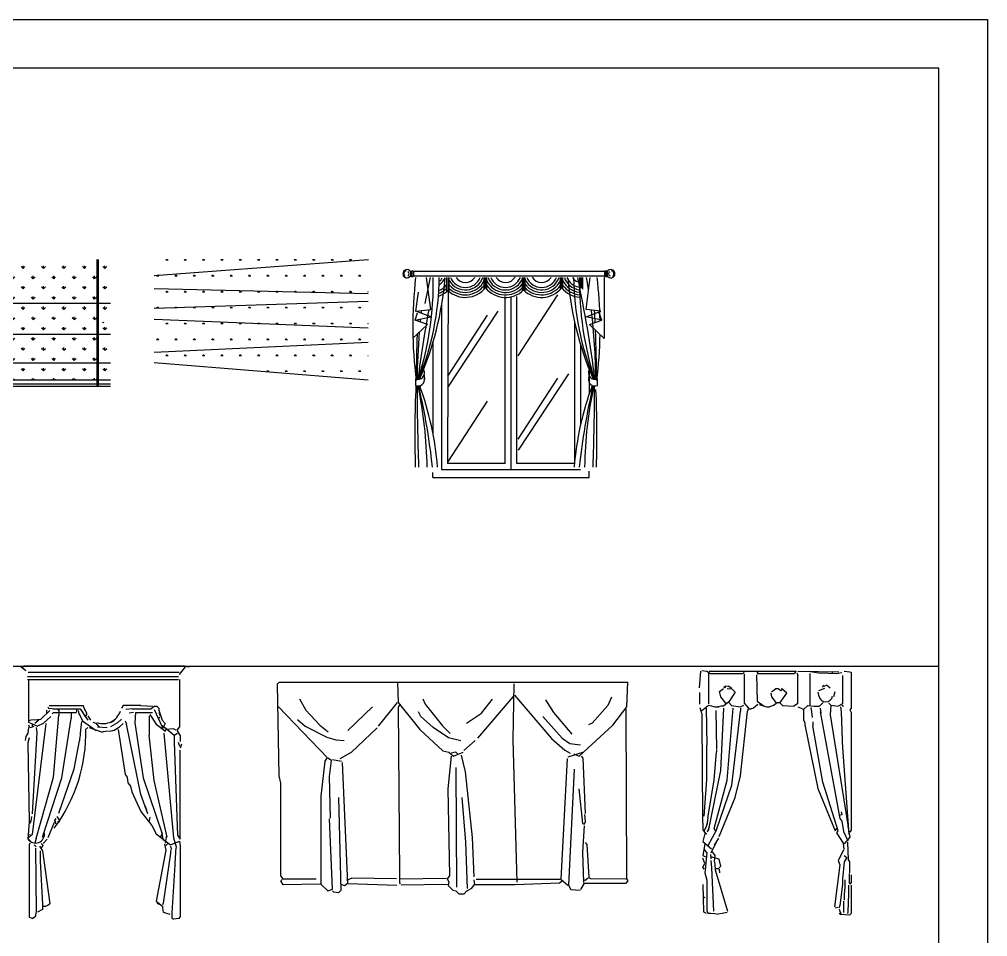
# Model space of a CAD drawing. Header units: inches. Extents: x 3.4 to 45.9, y 7.2 to 32.
# Drawn here: x 39.17 to 45.87, y 25.69 to 32.03 of the extents above; entities that cross this region are included whole.
import ezdxf

# ---------------------------------------------------------------- set-up
doc = ezdxf.new("R2010")
doc.units = ezdxf.units.IN
doc.header["$MEASUREMENT"] = 0
for name, color, linetype in [('02', 2, 'Continuous'), ('4', 4, 'Continuous'), ('8', 8, 'Continuous'), ('kadrbm', 4, 'Continuous')]:
    doc.layers.add(name, color=color, linetype=linetype)
pattern_1 = [(90, (-204.04989, 48.979006), (-0.070710678, 0.070710678), [0.01875, -0.122671356]), (45, (-204.04989, 48.97901), (-0.07071068, 0.07071068), [0.01875, -0.08125]), (135, (-204.04989, 48.97901), (-0.07071068, -0.07071068), [0.01875, -0.08125])]

# ---------------------------------------------------------------- blocks, each defined once
blk = doc.blocks.new('kadrbm')
at = {"layer": 'kadrbm', "color": 4}
blk.add_lwpolyline([(0, 0), (0, 24.7972), (21, 24.7972), (21, 0), (0, 0)], close=True, dxfattribs=at)
blk.add_lwpolyline([(20.6631, 0.3257), (20.6631, 24.4603), (0.3369, 24.4603), (0.3369, 0.3257), (20.6631, 0.3257)], dxfattribs=at)

msp = doc.modelspace()

# ---------------------------------------------------------------- hatches: boundary and pattern name
at = {"layer": '8'}
h = msp.add_hatch(dxfattribs=at)
h.set_pattern_fill('SWAMP', color=256, scale=0.005, style=0)
h.set_pattern_definition([(180, (112.27062, 55.33472), (-0.0635, 0.109985), [0.015875, -0.111125]), (90, (112.26268, 55.33472), (0.0635, 0.109985), [0.0079375, -0.212033]), (90, (112.260694, 55.33472), (0.0635, 0.109985), [0.00635, -0.2136205]), (90, (112.26466, 55.33472), (0.0635, 0.109985), [0.00635, -0.2136205]), (120, (112.25871, 55.33472), (0.0634998, 0.10998511), [0.00508, -0.12192]), (60, (112.26665, 55.33472), (0.1269998, 1.1e-07), [0.00508, -0.12192])])
h.paths.add_polyline_path([(40.1119, 30.2628), (40.1119, 30.4166), (41.5819, 30.4166), (41.5819, 30.3744)])
h.paths.add_polyline_path([(41.5819, 30.3744), (41.5819, 30.1359), (40.1119, 30.1705), (40.1119, 30.2628)])
h.paths.add_polyline_path([(41.5819, 30.1359), (41.5819, 30.0859), (40.1119, 30.0359), (40.1119, 30.1705)])
h.paths.add_polyline_path([(41.5819, 30.0859), (41.5819, 29.8975), (40.1119, 29.959), (40.1119, 30.0359)])
h.paths.add_polyline_path([(41.5819, 29.8975), (41.5819, 29.8013), (40.1119, 29.7321), (40.1119, 29.959)])
h.paths.add_polyline_path([(41.5819, 29.8013), (41.5819, 29.5398), (40.1119, 29.659), (40.1119, 29.7321)])
h = msp.add_hatch(dxfattribs=at)
h.set_pattern_fill('GRASS,_O', color=256, scale=0.1)
h.set_pattern_definition(pattern_1)
h.paths.add_polyline_path([(39.3506, 30.0706), (39.3506, 30.3743), (38.2941, 30.3743), (38.2941, 30.0706)])
h.paths.add_polyline_path([(38.2841, 30.3743), (38.2204, 30.3743), (38.2204, 30.0706), (38.2841, 30.0706)])
h.paths.add_polyline_path([(38.2204, 30.3743), (38.1991, 30.3743), (38.1991, 30.0706), (38.2204, 30.0706)])
h.paths.add_polyline_path([(38.2204, 30.0706), (38.1991, 30.0706), (38.1991, 29.9741), (38.2204, 29.9843)])
h.paths.add_polyline_path([(38.2841, 30.0706), (38.2204, 30.0706), (38.2204, 29.9843), (38.2841, 29.9537)])
h.paths.add_polyline_path([(38.2841, 29.8567), (38.2841, 29.9243), (38.1991, 29.9243), (38.1991, 29.8567)])
h.paths.add_polyline_path([(38.2841, 29.8567), (38.1991, 29.8567), (38.1991, 29.6589), (38.2841, 29.6589)])
h.paths.add_polyline_path([(38.2841, 29.6589), (38.1991, 29.6589), (38.1991, 29.5412), (38.2841, 29.5412)])
h.paths.add_polyline_path([(38.2941, 29.6589), (38.2941, 29.5412), (39.3506, 29.5412), (39.3506, 29.6589)])
h.paths.add_polyline_path([(39.3506, 29.6589), (39.3506, 29.8567), (38.2941, 29.8567), (38.2941, 29.6589)])
h.paths.add_polyline_path([(39.3506, 29.6589), (39.7056, 29.6589), (39.7056, 29.8567), (39.3506, 29.8567)])
h.paths.add_polyline_path([(39.7056, 29.8567), (39.7056, 29.9243), (39.5079, 29.9243), (39.6329, 29.9843), (39.6329, 30.0706), (39.3506, 30.0706), (39.3506, 29.8567)])
h.paths.add_polyline_path([(39.6329, 30.0706), (39.6329, 30.3743), (39.3506, 30.3743), (39.3506, 30.0706)])
h.paths.add_polyline_path([(39.6329, 30.0706), (39.7056, 30.0706), (39.7056, 30.3743), (39.6329, 30.3743)])
h.paths.add_polyline_path([(39.7156, 30.0706), (39.8006, 30.0706), (39.8006, 30.3743), (39.7156, 30.3743)])
h.paths.add_polyline_path([(39.8006, 30.0706), (39.7156, 30.0706), (39.7156, 29.9446), (39.7579, 29.9243), (39.7156, 29.9243), (39.7156, 29.8567), (39.8006, 29.8567)])
h.paths.add_polyline_path([(39.7056, 30.0706), (39.6329, 30.0706), (39.6329, 29.9843), (39.7056, 29.9494)], flags=17)
h.paths.add_polyline_path([(39.7156, 29.8567), (39.7156, 29.6589), (39.8006, 29.6589), (39.8006, 29.8567)])
h.paths.add_polyline_path([(39.7056, 29.6589), (39.3506, 29.6589), (39.3506, 29.5412), (39.7056, 29.5412)])
h.paths.add_polyline_path([(39.7156, 29.5412), (39.8006, 29.5412), (39.8006, 29.6589), (39.7156, 29.6589)])
h = msp.add_hatch(dxfattribs=at)
h.set_pattern_fill('GRASS,_O', color=256, scale=0.1)
h.set_pattern_definition(pattern_1)
h.paths.add_polyline_path([(39.3506, 29.8567), (39.3506, 30.0706), (38.2941, 30.0706), (38.2941, 29.9489), (38.3454, 29.9243), (38.2941, 29.9243), (38.2941, 29.8567)])

# ---------------------------------------------------------------- linework, layer by layer
at = {"layer": '02'}
for p, q in [((39.7056, 30.3743), (39.7056, 29.4985)), ((39.7156, 30.3743), (39.7156, 29.4985)), ((40.1019, 30.2628), (41.5819, 30.3744)), ((41.8743, 30.2897), (41.8743, 30.2597)), ((41.8843, 30.2897), (41.8843, 30.2597)), ((43.2158, 30.2901), (41.8943, 30.2901)), ((41.8943, 30.2897), (41.8943, 30.2597)), ((43.2158, 30.2901), (43.2158, 30.2601)), ((43.2258, 30.2901), (43.2258, 30.2601)), ((43.2358, 30.2901), (43.2358, 30.2601)), ((41.8943, 30.2601), (43.2158, 30.2601)), ((42.1342, 30.2496), (42.1299, 28.9621)), ((41.5819, 30.1359), (40.1019, 30.1705)), ((40.1019, 30.0359), (41.5819, 30.0859)), ((42.5299, 28.9621), (42.5299, 30.1169)), ((42.5699, 28.9221), (42.5699, 30.1169)), ((42.6099, 28.9621), (42.6099, 30.1169)), ((42.8915, 30.1288), (42.6175, 29.708)), ((42.0899, 30.0572), (42.0899, 28.9221)), ((42.4793, 30.017), (42.1311, 29.4891)), ((41.5819, 29.8975), (40.1019, 29.959)), ((42.4039, 29.988), (42.1299, 29.5671)), ((43.0099, 29.9393), (43.0099, 28.9621)), ((40.1019, 29.7321), (41.5819, 29.8013)), ((42.0299, 29.7995), (42.0299, 29.1723)), ((43.0499, 29.788), (43.0499, 29.227)), ((41.5819, 29.5398), (40.1019, 29.659)), ((43.1099, 29.6152), (43.1099, 29.4415)), ((42.8915, 29.5529), (42.6175, 29.1321)), ((42.9669, 29.5819), (42.6187, 29.054)), ((42.4039, 29.3937), (42.1299, 28.9729)), ((42.5299, 28.9621), (42.1299, 28.9621)), ((43.0099, 28.9621), (42.6099, 28.9621)), ((42.0299, 28.8671), (42.0299, 28.9001)), ((42.0299, 28.8671), (43.1099, 28.8671)), ((42.0899, 28.9221), (43.0499, 28.9221)), ((43.1099, 28.8671), (43.1099, 28.9096)), ((39.2249, 27.4894), (40.2699, 27.4894)), ((39.2249, 27.4686), (40.2699, 27.4686)), ((39.2303, 27.5204), (40.2746, 27.5204)), ((39.232, 27.4684), (39.232, 27.1738)), ((43.9359, 27.5107), (43.9359, 27.3016)), ((44.1834, 27.5064), (44.1834, 27.3059)), ((44.2688, 27.5022), (44.2731, 27.3187)), ((44.5462, 27.515), (44.5547, 27.4979)), ((44.5504, 27.5064), (44.5504, 27.3016)), ((44.6358, 27.5107), (44.6358, 27.2888)), ((44.8619, 27.4979), (44.8619, 27.3016)), ((44.0128, 27.3869), (44.0384, 27.4083)), ((44.0426, 27.4168), (44.0554, 27.4253)), ((44.0554, 27.4125), (44.0426, 27.4168)), ((44.0554, 27.4253), (44.081, 27.4211)), ((44.064, 27.4083), (44.081, 27.404)), ((44.0725, 27.4253), (44.0938, 27.4125)), ((44.081, 27.404), (44.0938, 27.4083)), ((44.0938, 27.4083), (44.1194, 27.3827)), ((44.4011, 27.404), (44.3712, 27.3827)), ((44.4181, 27.404), (44.4011, 27.404)), ((44.4352, 27.3912), (44.4181, 27.404)), ((44.448, 27.3997), (44.4352, 27.3912)), ((44.4779, 27.3741), (44.4395, 27.4083)), ((44.7382, 27.4083), (44.6955, 27.3912)), ((44.7339, 27.4296), (44.7211, 27.4168)), ((44.7553, 27.4296), (44.7339, 27.4211)), ((44.7553, 27.4296), (44.7766, 27.4125)), ((41.1071, 27.3355), (41.1504, 27.2577)), ((41.9608, 27.3347), (41.9772, 27.2983)), ((42.5838, 27.3508), (42.3374, 27.0637)), ((42.3658, 27.237), (42.4427, 27.3326)), ((42.5941, 27.3615), (42.8507, 27.0622)), ((42.8094, 27.3286), (42.8633, 27.2405)), ((43.2647, 27.347), (43.2395, 27.2889)), ((44.0213, 27.3485), (44.0128, 27.3869)), ((44.0554, 27.3059), (44.0213, 27.3485)), ((44.1194, 27.3827), (44.0768, 27.3144)), ((44.3669, 27.3741), (44.3712, 27.3485)), ((44.3712, 27.3485), (44.4011, 27.3101)), ((44.4309, 27.3101), (44.4779, 27.3741)), ((44.6912, 27.3827), (44.6998, 27.3528)), ((44.8022, 27.3528), (44.8107, 27.3869)), ((39.357, 27.2586), (39.357, 27.2363)), ((39.3659, 27.2809), (39.3704, 27.272)), ((39.3704, 27.272), (39.4195, 27.2675)), ((39.3748, 27.2899), (39.6114, 27.2899)), ((39.4016, 27.2675), (39.5891, 27.2675)), ((39.4329, 27.2631), (39.4418, 27.2586)), ((39.4418, 27.2586), (39.4418, 27.2229)), ((39.5668, 27.2675), (39.5623, 27.2408)), ((39.5891, 27.2675), (39.6427, 27.1872)), ((39.6248, 27.2541), (39.6114, 27.2899)), ((39.6382, 27.2318), (39.6204, 27.2675)), ((39.8882, 27.2899), (39.8748, 27.272)), ((40.0088, 27.2899), (39.8882, 27.2899)), ((39.9507, 27.2675), (39.9061, 27.2631)), ((39.9507, 27.2675), (40.0802, 27.2675)), ((40.0088, 27.2899), (40.0936, 27.2854)), ((40.107, 27.2854), (40.0802, 27.2675)), ((40.1025, 27.2631), (40.1561, 27.1425)), ((40.107, 27.2854), (40.1204, 27.2854)), ((40.1204, 27.2854), (40.1338, 27.272)), ((40.1338, 27.272), (40.1338, 27.2586)), ((40.1338, 27.2586), (40.1561, 27.1872)), ((40.9615, 27.2806), (41.2975, 26.9303)), ((41.1504, 27.2577), (41.2465, 27.1547)), ((41.6109, 27.2815), (41.4409, 27.1161)), ((41.7832, 27.3107), (41.6499, 27.146)), ((41.7884, 27.3108), (41.9383, 27.1248)), ((41.8043, 27.3006), (41.789, 27.2793)), ((41.9772, 27.2983), (42.095, 27.1485)), ((43.2395, 27.2889), (43.1316, 27.1666)), ((43.2733, 27.1534), (43.3706, 27.2808)), ((43.889, 27.2547), (43.9359, 27.2931)), ((43.9189, 27.2717), (43.9231, 27.0157)), ((43.9359, 27.2931), (43.9658, 27.2845)), ((43.9487, 27.2888), (43.9786, 27.2803)), ((43.9786, 27.2803), (44.0085, 27.2803)), ((44.0213, 27.2845), (44, 27.2803)), ((44.0384, 27.2845), (44.0213, 27.2845)), ((44.0213, 26.8407), (44.0426, 27.2717)), ((44.0768, 27.3144), (44.0384, 27.2845)), ((44.0512, 27.3016), (44.0554, 27.3059)), ((44.064, 26.7725), (44.1066, 27.2717)), ((44.0768, 27.3101), (44.0938, 27.2888)), ((44.0938, 27.2888), (44.1578, 27.2803)), ((44.1578, 27.2803), (44.1792, 27.2931)), ((44.1578, 27.2717), (44.1578, 27.2504)), ((44.1834, 27.3059), (44.2133, 27.2717)), ((44.2133, 27.2717), (44.2048, 27.2504)), ((44.2176, 27.2675), (44.2304, 27.2675)), ((44.2475, 27.2717), (44.2304, 27.2675)), ((44.2773, 27.2973), (44.2475, 27.2717)), ((44.2731, 27.3187), (44.32, 27.2845)), ((44.2859, 27.2973), (44.3371, 27.2803)), ((44.3371, 27.2803), (44.3584, 27.2803)), ((44.384, 27.2888), (44.3584, 27.2803)), ((44.384, 27.2888), (44.4096, 27.3101)), ((44.4096, 27.3101), (44.4309, 27.3101)), ((44.4309, 27.3059), (44.448, 27.2888)), ((44.448, 27.2888), (44.5248, 27.2845)), ((44.5504, 27.3016), (44.5248, 27.2845)), ((44.5547, 27.2803), (44.576, 27.2717)), ((44.576, 27.2717), (44.5931, 27.2632)), ((44.5931, 27.2632), (44.623, 27.2888)), ((44.5931, 27.2589), (44.5931, 27.1906)), ((44.623, 27.2888), (44.6656, 27.2845)), ((44.6443, 27.276), (44.6486, 27.2461)), ((44.6656, 27.2845), (44.704, 27.2845)), ((44.7296, 27.3101), (44.704, 27.2845)), ((44.7083, 27.2717), (44.7126, 27.2376)), ((44.7681, 27.3059), (44.7809, 27.2931)), ((44.7809, 27.2931), (44.7766, 27.2248)), ((44.7851, 27.2931), (44.8321, 27.2845)), ((44.8619, 27.3016), (44.8321, 27.2845)), ((44.8491, 27.2803), (44.8534, 27.2461)), ((44.8577, 27.2931), (44.8705, 27.2845)), ((39.2722, 27.1917), (39.2499, 27.1872)), ((39.2722, 27.1917), (39.3168, 27.1961)), ((39.3168, 27.1961), (39.3793, 27.2541)), ((39.3882, 27.214), (39.3347, 27.1649)), ((39.3972, 27.2318), (39.4061, 27.2408)), ((39.4061, 27.2408), (39.5623, 27.2408)), ((39.4061, 26.7943), (39.4418, 27.2229)), ((39.4641, 26.7899), (39.5266, 27.2006)), ((39.5266, 27.2363), (39.5266, 27.2006)), ((39.5757, 27.2541), (39.5802, 27.2318)), ((39.5802, 27.2318), (39.5891, 27.2184)), ((39.5891, 27.2184), (39.607, 27.1827)), ((39.6025, 27.2541), (39.6204, 27.2184)), ((39.6248, 27.2095), (39.6382, 27.2318)), ((39.6427, 27.2184), (39.6606, 27.1872)), ((39.8748, 27.1961), (39.848, 27.1693)), ((39.9597, 27.2408), (39.9284, 27.2363)), ((39.973, 27.2408), (39.9686, 27.1693)), ((39.973, 27.2408), (40.0891, 27.2408)), ((40.0668, 27.2184), (40.0668, 27.0845)), ((40.0713, 27.2274), (40.1159, 27.1604)), ((40.1382, 27.2095), (40.1293, 27.1917)), ((40.1338, 27.2408), (40.1427, 27.2184)), ((41.0939, 27.1939), (41.1471, 27.1477)), ((41.9472, 27.214), (41.931, 27.2452)), ((42.0324, 27.1369), (41.9472, 27.214)), ((42.2623, 27.1671), (42.3658, 27.237)), ((42.7904, 27.213), (42.924, 27.0635)), ((42.8633, 27.2405), (42.9916, 27.0908)), ((43.9872, 27.2547), (43.9914, 26.9858)), ((44.0981, 26.7383), (44.1578, 27.2504)), ((44.5931, 27.1906), (44.6016, 27.1693)), ((44.6486, 27.2461), (44.6528, 27.2077)), ((44.7083, 27.2461), (44.8449, 26.5079)), ((44.7766, 27.2248), (44.9003, 26.4652)), ((44.8534, 27.2461), (44.8619, 26.9858)), ((39.232, 27.1738), (39.2945, 27.147)), ((39.2499, 27.1381), (39.2722, 27.147)), ((39.3525, 27.1649), (39.2588, 26.397)), ((39.2588, 27.1649), (39.2588, 27.147)), ((39.3034, 27.1872), (39.2766, 27.1649)), ((39.2856, 27.1381), (39.29, 27.1024)), ((39.3347, 27.1649), (39.2945, 27.147)), ((39.5981, 27.1783), (39.5891, 27.0979)), ((39.6516, 27.1381), (39.7364, 27.1068)), ((39.6784, 27.1738), (39.7052, 27.1649)), ((39.6963, 27.1693), (39.7231, 27.1381)), ((39.7097, 27.1425), (39.7766, 27.1381)), ((39.8257, 27.1827), (39.7989, 27.1693)), ((39.848, 27.1693), (39.7989, 27.1425)), ((39.8882, 27.1649), (39.8614, 27.1425)), ((39.9016, 27.1827), (39.9105, 27.1604)), ((40.0088, 26.6738), (39.9105, 27.1604)), ((39.9686, 27.1693), (40.0266, 26.7899)), ((40.1159, 27.1604), (40.1739, 27.1158)), ((40.1695, 27.1425), (40.1471, 27.1336)), ((40.1561, 27.1872), (40.1784, 27.1649)), ((40.1784, 27.1649), (40.1561, 27.1247)), ((40.1605, 27.1515), (40.2409, 27.0845)), ((40.1829, 27.1247), (40.1739, 27.1068)), ((40.2364, 27.1292), (40.1829, 27.1247)), ((40.2543, 27.1202), (40.2364, 27.1292)), ((41.1471, 27.1477), (41.295, 27.0717)), ((41.2465, 27.1547), (41.3049, 27.1085)), ((41.6448, 27.1354), (41.4645, 26.9647)), ((41.9383, 27.1248), (42.098, 26.9757)), ((42.1383, 27.0655), (42.0324, 27.1369)), ((42.095, 27.1485), (42.1483, 27.0971)), ((43.0413, 26.9398), (43.2733, 27.1534)), ((43.1316, 27.1666), (43.1057, 27.1557)), ((44.6016, 27.1693), (44.6016, 27.1565)), ((44.6571, 27.1778), (44.6571, 27.148)), ((44.7254, 26.7597), (44.6571, 27.148)), ((39.29, 27.1024), (39.2588, 26.5399)), ((39.5891, 27.0845), (39.5847, 27.0577)), ((39.5847, 27.0577), (39.5847, 27.0443)), ((39.5891, 27.0979), (39.5891, 27.0845)), ((39.7364, 27.1068), (39.7498, 27.1068)), ((39.79, 27.1113), (39.8257, 27.1202)), ((39.8302, 27.1202), (39.8034, 27.1113)), ((40.1025, 26.772), (40.0668, 27.0845)), ((40.1695, 27.0979), (40.2364, 26.3747)), ((40.2409, 27.08), (40.2409, 27.0354)), ((41.295, 27.0717), (41.3582, 27.0519)), ((42.2225, 27.046), (42.1383, 27.0655)), ((42.8507, 27.0622), (42.9411, 26.98)), ((42.924, 27.0635), (42.977, 27.0277)), ((39.5489, 26.8524), (39.5847, 27.0443)), ((41.3582, 27.0519), (41.4159, 27.0476)), ((42.322, 27.0477), (42.2446, 26.9783)), ((42.977, 27.0277), (43.0504, 27.0186)), ((43.9231, 26.7767), (43.9231, 27.0157)), ((44.8614, 27.0001), (44.9064, 26.3976)), ((41.2975, 26.9303), (41.2823, 26.9039)), ((41.3293, 26.91), (41.3028, 26.9252)), ((41.4645, 26.9647), (41.3867, 26.9214)), ((42.098, 26.9757), (42.1401, 26.966)), ((42.1562, 26.9401), (42.134, 26.7145)), ((42.1401, 26.966), (42.172, 26.9404)), ((42.1872, 26.9668), (42.1559, 26.961)), ((42.172, 26.9404), (42.2396, 26.9677)), ((42.2032, 26.9514), (42.1872, 26.9668)), ((42.2242, 26.9465), (42.2524, 26.8318)), ((42.9578, 26.9227), (42.9148, 26.0892)), ((42.9411, 26.98), (42.9781, 26.9597)), ((43.0723, 26.9666), (42.9629, 26.9332)), ((43.0044, 26.9549), (43.0413, 26.9398)), ((43.0678, 26.9246), (43.057, 26.9401)), ((43.0849, 26.5426), (43.0678, 26.9246)), ((43.9744, 26.7725), (43.9914, 26.9688)), ((43.9914, 26.9816), (43.9914, 26.9688)), ((41.2823, 26.9039), (41.2551, 26.6625)), ((41.3155, 26.7997), (41.3293, 26.91)), ((41.3344, 26.9153), (41.3975, 26.9059)), ((41.4029, 26.8955), (41.4384, 26.0582)), ((42.189, 26.8621), (42.193, 26.0347)), ((39.2856, 26.3702), (39.4061, 26.7943)), ((39.3302, 26.3792), (39.4641, 26.7899)), ((39.4418, 26.5443), (39.5489, 26.8524)), ((39.9016, 26.8122), (39.915, 26.7943)), ((39.915, 26.7943), (39.9195, 26.7542)), ((40.0266, 26.7899), (40.1561, 26.4015)), ((41.3205, 26.5118), (41.3155, 26.7997)), ((42.2524, 26.8318), (42.3022, 26.377)), ((43.0062, 26.8502), (42.9679, 26.0482)), ((43.9359, 26.4226), (44.0213, 26.8407)), ((40.1918, 26.3792), (40.1025, 26.772)), ((43.9061, 26.525), (43.9231, 26.7767)), ((43.9317, 26.5122), (43.9744, 26.7725)), ((43.9744, 26.4396), (44.064, 26.7725)), ((43.9914, 26.4311), (44.0981, 26.7383)), ((44.8321, 26.4226), (44.7254, 26.7597)), ((40.0579, 26.5399), (40.0088, 26.6738)), ((41.2551, 26.6625), (41.2552, 26.055)), ((41.3757, 26.6541), (41.3921, 26.0103)), ((42.134, 26.7145), (42.1445, 26.1124)), ((43.04, 26.7146), (43.0652, 26.4741)), ((40.04, 26.5935), (40.0489, 26.5667)), ((42.2293, 26.6533), (42.2557, 26.3448)), ((39.2543, 26.522), (39.2499, 26.4908)), ((43.0859, 26.485), (43.0798, 26.5372)), ((44.8577, 26.5335), (44.8363, 26.5292)), ((44.8534, 26.5548), (44.8577, 26.5335)), ((39.2499, 26.4908), (39.2409, 26.4729)), ((40.0713, 26.5176), (40.0668, 26.4908)), ((41.3344, 26.0197), (41.3154, 26.5064)), ((43.0759, 26.4586), (43.0634, 26.2751)), ((43.0652, 26.4741), (43.0757, 26.4691)), ((43.0757, 26.4691), (43.0859, 26.485)), ((43.9274, 26.478), (43.9189, 26.4524)), ((43.9317, 26.5122), (43.9231, 26.4652)), ((44.8449, 26.5079), (44.8577, 26.4908)), ((44.8577, 26.4908), (44.8705, 26.4183)), ((44.9003, 26.4652), (44.9003, 26.4524)), ((39.2588, 26.397), (39.232, 26.3747)), ((39.2365, 26.397), (39.2499, 26.3926)), ((40.1159, 26.4015), (40.2141, 26.3256)), ((40.1516, 26.4149), (40.165, 26.3569)), ((43.9146, 26.4055), (43.9231, 26.4055)), ((43.9402, 26.4482), (43.9274, 26.414)), ((43.9914, 26.4311), (43.9317, 26.3201)), ((43.9744, 26.4396), (43.9829, 26.4226)), ((44.8107, 26.4226), (44.8235, 26.4396)), ((44.8235, 26.4098), (44.8321, 26.4226)), ((44.9003, 26.4524), (44.9046, 26.4311)), ((44.9217, 26.4268), (44.9131, 26.414)), ((39.2722, 26.3256), (39.2856, 26.3122)), ((39.2856, 26.3702), (39.2766, 26.339)), ((39.3168, 26.2988), (39.3347, 26.3211)), ((39.3347, 26.3211), (39.3213, 26.3345)), ((40.1739, 26.3301), (40.1829, 26.2899)), ((40.2364, 26.3747), (40.2543, 26.3122)), ((42.2557, 26.3448), (42.2665, 26.0255)), ((42.3022, 26.377), (42.3122, 26.1049)), ((43.0832, 26.3435), (43.0939, 26.328)), ((43.0939, 26.328), (43.1083, 26.1031)), ((43.8975, 26.35), (43.9573, 26.2988)), ((39.2811, 26.3033), (39.2856, 25.8658)), ((39.3079, 26.3167), (39.3302, 26.2854)), ((39.3123, 26.2854), (39.3123, 26.214)), ((40.2141, 26.2676), (40.165, 25.9238)), ((40.2141, 26.3167), (40.2186, 26.2988)), ((40.2186, 26.2988), (40.2141, 26.281)), ((40.2141, 26.281), (40.2141, 26.2676)), ((40.2498, 26.272), (40.2454, 26.2006)), ((40.2543, 26.3122), (40.2498, 26.2854)), ((40.2498, 26.2854), (40.2498, 26.272)), ((43.0634, 26.2751), (43.0723, 26.0658)), ((43.9061, 26.2945), (43.9231, 26.2689)), ((43.9231, 26.2689), (43.9103, 26.1324)), ((43.9487, 26.2604), (43.953, 26.2305)), ((39.3123, 26.214), (39.3302, 25.9149)), ((40.2454, 26.1872), (40.223, 25.8569)), ((40.2454, 26.2006), (40.2454, 26.1872)), ((43.953, 26.2177), (43.9573, 26.1665)), ((44.8747, 26.2092), (44.8619, 26.0897)), ((43.9573, 26.1665), (43.9701, 25.8678)), ((44.9089, 26.1281), (44.9089, 26.0641)), ((40.9927, 26.0923), (41.2231, 26.0911)), ((41.4692, 26.0954), (41.4328, 26.079)), ((41.7783, 26.0903), (41.4692, 26.0954)), ((41.7989, 26.1116), (41.7996, 26.0697)), ((41.7992, 26.0907), (42.1238, 26.0963)), ((42.1445, 26.1124), (42.1292, 26.0912)), ((42.1292, 26.0912), (42.14, 26.0704)), ((42.3282, 26.0894), (42.9095, 26.0891)), ((42.9148, 26.0892), (42.9626, 26.0481)), ((43.0667, 26.0866), (43.0825, 26.0817)), ((43.0825, 26.0817), (43.1032, 26.0977)), ((43.1083, 26.1031), (43.119, 26.0928)), ((43.119, 26.0928), (43.3651, 26.0918)), ((43.9231, 26.0812), (43.9231, 25.8721)), ((44.8619, 26.0513), (44.8449, 25.9062)), ((44.8619, 26.0897), (44.8619, 26.0513)), ((44.879, 26.0854), (44.879, 26.0342)), ((44.879, 26.0342), (44.8747, 25.983)), ((44.9046, 25.9873), (44.9003, 25.8635)), ((44.9046, 26.047), (44.9046, 25.9873)), ((44.8705, 25.9361), (44.8705, 25.8593)), ((44.8747, 25.983), (44.8747, 25.9446))]:
    msp.add_line(p, q, dxfattribs=at)
msp.add_lwpolyline([(39.7527, 29.9356, 1), (39.7452, 29.9356)], format="xyb", dxfattribs=at)
for centre, radius, start, end in [((41.85, 30.2747), 0.0286, 31.61837, 328.38163), ((41.8793, 30.2892), 0.00503, 6.40884, 173.59116), ((41.8893, 30.2892), 0.00503, 6.40884, 173.59116), ((43.2208, 30.2895), 0.00503, 6.40884, 173.59116), ((43.2308, 30.2895), 0.00503, 6.40884, 173.59116), ((43.2602, 30.2751), 0.0286, 211.61837, 148.38163), ((41.8793, 30.2603), 0.00503, 186.40884, 353.59116), ((41.8893, 30.2603), 0.00503, 186.40884, 353.59116), ((43.2208, 30.2607), 0.00503, 186.40884, 353.59116), ((43.2308, 30.2607), 0.00503, 186.40884, 353.59116), ((44.7467, 27.3613), 0.0469, 190.30485, 351.25384), ((39.7498, 27.2899), 0.125, 250.34618, 341.56505), ((39.2811, 26.4015), 0.0625, 213.69007, 8.1301)]:
    msp.add_arc(centre, radius, start, end, dxfattribs=at)
at = {"layer": '4'}
for p, q in [((42.0147, 30.0273), (41.9862, 30.2496)), ((42.1257, 30.1523), (42.1257, 30.2496)), ((42.1428, 30.1504), (42.1428, 30.2496)), ((42.3844, 30.1677), (42.3844, 30.2496)), ((42.393, 30.1775), (42.393, 30.2496)), ((42.4015, 30.1677), (42.4015, 30.2496)), ((42.6501, 30.1562), (42.6501, 30.2496)), ((42.6586, 30.1641), (42.6586, 30.2496)), ((42.6672, 30.1532), (42.6672, 30.2496)), ((42.9123, 30.1677), (42.9123, 30.2496)), ((42.9208, 30.1755), (42.9208, 30.2496)), ((42.9294, 30.1677), (42.9294, 30.2496)), ((43.0486, 30.1677), (43.0486, 30.2496)), ((43.0571, 30.1755), (43.0571, 30.2496)), ((43.0657, 30.1677), (43.0657, 30.2496)), ((43.089, 30.0273), (43.1175, 30.2496)), ((43.2144, 30.2496), (43.2144, 29.8278)), ((41.9121, 30.0159), (41.9292, 30.147)), ((38.1991, 30.0706), (39.8006, 30.0706)), ((41.9064, 29.9532), (41.9235, 30.0045)), ((41.9121, 30.0159), (42.0147, 30.0273)), ((42.0147, 29.976), (41.9121, 30.0159)), ((43.1916, 30.0159), (43.089, 30.0273)), ((43.089, 29.976), (43.1916, 30.0159)), ((43.1973, 29.9532), (43.1802, 30.0045)), ((41.9064, 29.9532), (42.0147, 29.976)), ((41.9919, 29.9247), (41.9064, 29.9532)), ((43.1973, 29.9532), (43.089, 29.976)), ((43.1118, 29.9247), (43.1973, 29.9532)), ((43.1512, 29.9615), (43.1522, 29.9627)), ((41.8893, 29.8278), (41.9919, 29.9247)), ((43.2144, 29.8278), (43.1118, 29.9247)), ((38.1991, 29.8567), (39.8006, 29.8567)), ((38.1991, 29.6589), (39.8006, 29.6589)), ((38.1991, 29.5412), (39.8006, 29.5412)), ((41.9086, 29.5485), (41.9086, 29.5029)), ((41.9688, 29.5732), (41.9713, 29.5428)), ((43.1075, 29.5732), (43.105, 29.5428)), ((43.1677, 29.5029), (43.1677, 29.5485)), ((38.1991, 29.5145), (39.8006, 29.5145)), ((38.1991, 29.4985), (39.8006, 29.4985)), ((41.9406, 29.5009), (41.9406, 29.4923)), ((25.2032, 27.5622), (45.5294, 27.5622)), ((39.1784, 27.5622), (39.2141, 27.5309)), ((39.2007, 27.5622), (39.1918, 27.5532)), ((40.3123, 27.5622), (39.2007, 27.5622)), ((40.3163, 27.5567), (40.2746, 27.5049)), ((40.3123, 27.5622), (40.3436, 27.5577)), ((43.8805, 27.5278), (43.8719, 27.4125)), ((43.889, 27.532), (43.9231, 27.5278)), ((43.9231, 27.5278), (43.9487, 27.5107)), ((43.9402, 27.5278), (44.5419, 27.5278)), ((44.2645, 27.5278), (44.2816, 27.5107)), ((44.5419, 27.5278), (44.5291, 27.5107)), ((44.5547, 27.5278), (44.8363, 27.5235)), ((44.6272, 27.5278), (44.6955, 27.515)), ((44.7894, 27.5278), (44.7937, 27.5107)), ((44.8747, 27.5278), (44.9131, 27.5235)), ((40.2766, 27.4684), (40.2766, 27.1425)), ((43.9487, 27.5107), (44.1706, 27.5107)), ((44.1706, 27.5107), (44.1834, 27.515)), ((44.1834, 27.515), (44.1792, 27.5235)), ((44.2731, 27.5107), (44.5291, 27.5107)), ((44.6955, 27.515), (44.8321, 27.5107)), ((44.8577, 27.515), (44.8321, 27.5107)), ((44.9131, 27.5235), (44.9217, 27.5192)), ((44.9217, 27.5192), (44.9217, 27.2717)), ((40.9638, 27.4482), (40.9535, 27.4376)), ((40.9535, 27.4376), (40.9645, 26.8041)), ((40.9665, 27.4512), (43.3773, 27.4512)), ((41.7859, 27.4521), (41.7884, 27.3108)), ((42.5837, 27.0523), (42.5927, 27.44)), ((43.3706, 27.2808), (43.378, 27.4537)), ((43.8744, 27.3802, 0.2469), (43.8744, 27.3, 0.2469)), ((41.789, 27.2793), (41.7989, 26.1116)), ((43.3704, 26.0919), (43.3656, 27.265)), ((43.8762, 27.276), (43.889, 27.2291)), ((44.9217, 27.2717), (44.9131, 27.2589)), ((44.9131, 27.2589), (44.9217, 27.2419)), ((43.889, 27.2291), (43.889, 27.1864)), ((44.1578, 26.8023), (44.2048, 27.2504)), ((44.9217, 27.2419), (44.9217, 26.4268)), ((39.232, 27.1381), (39.2275, 27.0979)), ((39.232, 27.1559), (39.2365, 27.1425)), ((39.2499, 27.1872), (39.2365, 27.1827)), ((39.2365, 27.1425), (39.2499, 27.1381)), ((39.607, 27.1827), (39.7007, 27.1158)), ((39.6338, 27.1292), (39.6427, 27.1381)), ((39.8257, 27.1202), (39.8614, 27.1425)), ((39.8525, 27.1247), (39.9016, 26.8122)), ((40.2766, 27.1425), (40.2588, 27.1202)), ((43.889, 27.1864), (43.8933, 26.525)), ((44.6016, 27.1565), (44.6912, 26.717)), ((39.2141, 27.0756), (39.2097, 27.0488)), ((39.2275, 27.0979), (39.2141, 27.0756)), ((39.2365, 27.0667), (39.2275, 27.0309)), ((39.7856, 27.1113), (39.7498, 27.1068)), ((40.2409, 27.0845), (40.2632, 27.0979)), ((40.2588, 27.1202), (40.2811, 27.08)), ((40.2811, 27.08), (40.2811, 27.0399)), ((39.2275, 27.0309), (39.2365, 26.4863)), ((40.2409, 27.0354), (40.2632, 26.3926)), ((40.2677, 27.0354), (40.2766, 27.0086)), ((40.29, 27.022), (40.2811, 26.9952)), ((42.6114, 26.0682), (42.5837, 27.0523)), ((40.2811, 26.3658), (40.2811, 26.9818)), ((40.9645, 26.8041), (40.9759, 26.7519)), ((44.1194, 26.653), (44.1578, 26.8023)), ((39.9195, 26.7542), (39.9373, 26.7318)), ((39.9373, 26.7318), (39.9463, 26.6917)), ((40.9759, 26.7519), (40.9766, 26.113)), ((39.9463, 26.6917), (40.0088, 26.5577)), ((44.6912, 26.717), (44.8107, 26.4226)), ((44.0085, 26.3841), (44.1194, 26.653)), ((39.4284, 26.522), (39.4463, 26.4952)), ((40.0088, 26.5577), (40.0846, 26.4595)), ((43.8933, 26.525), (43.8975, 26.4311)), ((39.2365, 26.4863), (39.2275, 26.3658)), ((39.4106, 26.4818), (39.3659, 26.3747)), ((39.415, 26.4952), (39.424, 26.5086)), ((39.415, 26.4952), (39.4195, 26.4863)), ((39.424, 26.4685), (39.415, 26.4952)), ((39.4329, 26.4908), (39.4463, 26.4863)), ((40.0846, 26.4595), (40.1159, 26.4015)), ((40.1561, 26.4015), (40.1427, 26.3792)), ((40.1873, 26.3926), (40.1784, 26.339)), ((40.2632, 26.3926), (40.2811, 26.3658)), ((43.8975, 26.4311), (43.9146, 26.4055)), ((43.9103, 26.4055), (43.8975, 26.35)), ((43.9189, 26.4524), (43.9061, 26.4226)), ((44.8705, 26.3372), (44.8235, 26.4098)), ((44.8705, 26.4183), (44.9003, 26.3543)), ((44.9046, 26.4311), (44.9131, 26.3799)), ((39.232, 26.3658), (39.2454, 26.3524)), ((39.2409, 26.339), (39.2365, 26.3256)), ((39.2365, 26.3256), (39.2365, 25.8256)), ((39.3615, 26.3658), (39.3347, 26.3345)), ((40.1963, 26.3345), (40.1829, 26.3211)), ((40.2141, 26.3256), (40.2766, 26.3524)), ((40.2766, 26.3524), (40.2811, 26.3167)), ((43.9103, 26.3329), (43.8975, 26.2519)), ((43.9914, 26.35), (43.953, 26.2689)), ((44.0042, 26.3713), (43.9744, 26.3244)), ((44.8747, 26.2945), (44.8705, 26.3372)), ((44.9131, 26.3799), (44.8747, 26.3329)), ((44.9046, 26.222), (44.9003, 26.3457)), ((39.3302, 26.2854), (39.3793, 25.9194)), ((40.1829, 26.2899), (40.1159, 25.9372)), ((40.2811, 26.3167), (40.2811, 25.8301)), ((43.8975, 26.2519), (43.9146, 26.2433)), ((43.9616, 26.2775), (43.9786, 26.2519)), ((43.9786, 26.2519), (43.9744, 26.2135)), ((44.8705, 26.2903), (44.8321, 26.2177)), ((44.8747, 26.2519), (44.8918, 26.2391)), ((43.9103, 26.1964), (43.8975, 26.2348)), ((43.8975, 26.1708), (43.9103, 26.1964)), ((44.0085, 26.2263), (43.953, 26.2433)), ((43.9744, 26.2135), (43.9786, 26.1921)), ((43.9786, 26.1921), (43.9829, 26.1537)), ((44.0213, 26.1793), (44.0085, 26.2263)), ((44.8449, 26.1879), (44.8065, 25.8977)), ((44.8321, 26.2177), (44.8449, 26.1879)), ((44.8918, 26.2391), (44.8747, 26.2092)), ((44.9131, 26.2092), (44.9046, 26.222)), ((44.9131, 26.1324), (44.9131, 26.2092)), ((43.9061, 26.158), (43.8975, 26.1708)), ((43.9103, 26.1324), (43.9231, 26.0812)), ((43.9829, 26.1537), (44.0682, 25.8678)), ((43.9872, 26.1623), (44.0042, 26.1623)), ((44.0042, 26.1623), (44.0213, 26.1793)), ((44.0085, 26.158), (44.0128, 26.1324)), ((44.9217, 26.1196), (44.9217, 26.0641)), ((40.9766, 26.113), (40.9927, 26.0923)), ((40.9772, 26.0763), (40.9875, 26.087)), ((40.9934, 26.0504), (40.9772, 26.0763)), ((41.25, 26.0549), (40.9934, 26.0504)), ((41.2552, 26.055), (41.3031, 26.0087)), ((41.4178, 26.0421), (41.3966, 26.0522)), ((41.4384, 26.0582), (41.4178, 26.0421)), ((41.4437, 26.0583), (41.779, 26.0484)), ((41.7996, 26.0697), (41.7999, 26.054)), ((41.8104, 26.049), (42.1298, 26.0545)), ((42.14, 26.0704), (42.1352, 26.0442)), ((42.2979, 26.0261), (42.3184, 26.0526)), ((42.3126, 26.0839), (42.3184, 26.0526)), ((42.3184, 26.0526), (42.596, 26.0522)), ((42.596, 26.0522), (42.9048, 26.0628)), ((42.9048, 26.0628), (42.9254, 26.0789)), ((43.0522, 26.0183), (43.0776, 26.0606)), ((43.0776, 26.0606), (43.3657, 26.0604)), ((43.3657, 26.0604), (43.3811, 26.0764)), ((43.3811, 26.0764), (43.3704, 26.0919)), ((43.8975, 26.0513), (43.9018, 25.8635)), ((44.9089, 26.0641), (44.9174, 26.0556)), ((44.9174, 26.0556), (44.9217, 26.0641)), ((41.3031, 26.0087), (41.3344, 26.0197)), ((41.3452, 25.999), (41.3345, 26.0092)), ((41.3767, 25.9943), (41.3452, 25.999)), ((41.3921, 26.0103), (41.3767, 25.9943)), ((42.1352, 26.0442), (42.1672, 26.0133)), ((42.1672, 26.0133), (42.1882, 26.0084)), ((42.1882, 26.0084), (42.2095, 25.9879)), ((42.2095, 25.9879), (42.2462, 25.9885)), ((42.2462, 25.9885), (42.2565, 25.9992)), ((42.2564, 26.0044), (42.2979, 26.0261)), ((42.9679, 26.0482), (42.9841, 26.0171)), ((42.9841, 26.0171), (43.047, 26.013)), ((44.9217, 26.047), (44.9217, 25.8507)), ((39.3793, 25.9194), (39.3659, 25.906)), ((40.1159, 25.9372), (40.1605, 25.9015)), ((40.1204, 25.9238), (40.1471, 25.9104)), ((40.165, 25.9238), (40.1605, 25.9104)), ((43.8975, 25.9702), (43.9103, 25.9617)), ((39.2856, 25.8658), (39.2811, 25.8435)), ((39.3302, 25.8792), (39.2945, 25.8613)), ((39.3302, 25.9149), (39.3302, 25.8792)), ((39.3347, 25.9015), (39.3525, 25.9015)), ((39.3659, 25.906), (39.3525, 25.9015)), ((40.1605, 25.9015), (40.1605, 25.8881)), ((40.1605, 25.8881), (40.165, 25.8613)), ((40.165, 25.8613), (40.2096, 25.8479)), ((40.223, 25.8569), (40.223, 25.8212)), ((43.9018, 25.8635), (43.9189, 25.855)), ((43.9231, 25.8721), (43.9317, 25.855)), ((43.9317, 25.855), (43.953, 25.855)), ((43.953, 25.855), (43.9786, 25.8507)), ((43.9786, 25.8507), (44, 25.8465)), ((44.0298, 25.8507), (44, 25.8465)), ((44.064, 25.8593), (44.0298, 25.8507)), ((44.8278, 25.8934), (44.8107, 25.8892)), ((44.8449, 25.9062), (44.8363, 25.8892)), ((44.8406, 25.8806), (44.8534, 25.8422)), ((44.8406, 25.855), (44.8491, 25.8465)), ((44.9003, 25.8635), (44.8961, 25.8507)), ((44.9131, 25.8422), (44.9217, 25.8507)), ((39.2365, 25.8256), (39.2632, 25.8167)), ((39.2811, 25.8301), (39.2632, 25.8167)), ((39.2811, 25.8435), (39.2811, 25.8301)), ((40.223, 25.8212), (40.2364, 25.8122)), ((40.2721, 25.8167), (40.2364, 25.8122)), ((40.2811, 25.8301), (40.2721, 25.8167)), ((44.8491, 25.8465), (44.9131, 25.8422))]:
    msp.add_line(p, q, dxfattribs=at)
for centre, radius, start, end in [((41.8497, 30.2744), 0.0216, 103.69652, 236.87629), ((41.8503, 30.2742), 0.016, 289.19047, 64.83199), ((43.2598, 30.2746), 0.016, 115.16801, 250.80953), ((43.2605, 30.2747), 0.0216, 303.12371, 76.30348), ((44.8309, 29.9068), 2.9406, 173.30517, 187.22195), ((39.81, 30.2159), 2.2226, 342.41569, 0.868), ((40.1347, 30.2754), 1.9394, 337.86485, 359.23876), ((39.8867, 30.4344), 2.2353, 336.57153, 355.10978), ((50.6095, 28.4299), 8.7889, 168.05058, 169.24889), ((42.0119, 30.2903), 0.1104, 304.98457, 338.37138), ((42.0119, 30.2903), 0.0933, 314.77798, 329.88281), ((42.2542, 30.2903), 0.1275, 209.10664, 341.38722), ((42.2542, 30.2903), 0.1446, 219.60818, 334.21964), ((42.2542, 30.2903), 0.1104, 201.62862, 338.37138), ((42.2542, 30.2903), 0.0762, 212.27128, 327.72872), ((42.5318, 30.2903), 0.1446, 205.78036, 324.85637), ((42.5318, 30.2903), 0.1275, 198.61278, 341.38722), ((42.5318, 30.2903), 0.1104, 201.62862, 338.37138), ((42.5318, 30.2903), 0.0762, 212.27128, 329.88281), ((42.782, 30.2903), 0.1275, 205.77209, 341.38722), ((42.782, 30.2903), 0.1446, 217.43279, 334.21964), ((42.782, 30.2903), 0.1104, 201.62862, 338.37138), ((42.782, 30.2903), 0.0762, 210.11719, 327.72872), ((43.0596, 30.2903), 0.1446, 205.78036, 262.87595), ((43.0596, 30.2903), 0.1275, 198.61278, 260.91017), ((43.0596, 30.2903), 0.1104, 201.62862, 258.38318), ((45.1896, 30.4344), 2.2353, 184.89022, 203.42847), ((43.0596, 30.2903), 0.0762, 212.27128, 249.99181), ((44.9416, 30.2754), 1.9394, 180.76124, 202.13515), ((34.4325, 28.4299), 8.7889, 7.2857, 11.94942), ((45.2664, 30.2159), 2.2226, 179.132, 197.58431), ((38.8199, 29.5086), 4.3365, 8.69345, 9.83871), ((40.2454, 29.9068), 2.9406, 0.82916, 6.69483), ((42.0119, 30.2903), 0.1788, 287.36884, 312.62866), ((42.0119, 30.2903), 0.1617, 290.25747, 314.66789), ((42.0119, 30.2903), 0.1446, 293.86222, 321.82317), ((42.2542, 30.2903), 0.1788, 227.37134, 320.90291), ((42.2542, 30.2903), 0.1617, 226.45138, 323.63601), ((42.5318, 30.2903), 0.1788, 219.09709, 314.39381), ((42.5318, 30.2903), 0.1617, 216.36399, 316.9921), ((42.782, 30.2903), 0.1788, 225.60619, 320.90291), ((42.782, 30.2903), 0.1617, 224.75575, 323.63601), ((43.0596, 30.2903), 0.1788, 219.09709, 265.7869), ((43.0596, 30.2903), 0.1617, 216.36399, 264.4645), ((50.6439, 28.4299), 8.7889, 169.538, 172.7143), ((51.3934, 29.5086), 9.4792, 176.92152, 176.96866), ((46.2564, 29.5086), 4.3365, 173.22552, 173.46833), ((38.8199, 29.5086), 4.3365, 0.48108, 6.81547), ((33.6829, 29.5086), 9.4792, 2.59752, 3.09699), ((51.3934, 29.5086), 9.4792, 177.28807, 177.34812), ((46.2564, 29.5086), 4.3365, 174.01122, 174.27142), ((46.2564, 29.5086), 4.3365, 175.20466, 179.51892), ((33.6829, 29.5086), 9.4792, 0.22809, 2.27149), ((51.3934, 29.5086), 9.4792, 177.89067, 179.77191), ((40.2454, 29.9068), 2.9406, 352.77805, 358.99209), ((41.9272, 29.5889), 0.0444, 245.31874, 30.13389), ((43.1491, 29.5889), 0.0444, 149.86611, 294.68126), ((41.9272, 29.5433), 0.0444, 245.31874, 13.36318), ((43.1491, 29.5433), 0.0444, 166.63682, 294.68126), ((49.6182, 29.1609), 7.7137, 177.46906, 181.65142), ((58.6989, 29.5428), 16.7789, 180.14814, 182.06363), ((39.0505, 28.8909), 2.9397, 0.93037, 11.93586), ((37.706, 28.4893), 4.3438, 5.93714, 13.44111), ((39.9833, 28.7733), 2.0851, 4.54691, 20.39908), ((45.0851, 28.7733), 2.0851, 159.60092, 175.45309), ((47.3624, 28.4893), 4.3438, 166.55889, 174.06286), ((46.0179, 28.8909), 2.9397, 168.06414, 179.06963), ((26.3694, 29.5428), 16.7789, 357.93637, 359.85186), ((35.4502, 29.1609), 7.7137, 358.34858, 2.32925), ((38.5222, 27.1024), 1.1071, 323.36113, 1.38035)]:
    msp.add_arc(centre, radius, start, end, dxfattribs=at)

# ---------------------------------------------------------------- block references
at = {"layer": 'kadrbm'}
msp.add_blockref('kadrbm', (24.8663, 7.2365), dxfattribs=at)

doc.saveas('drawing.dxf')
